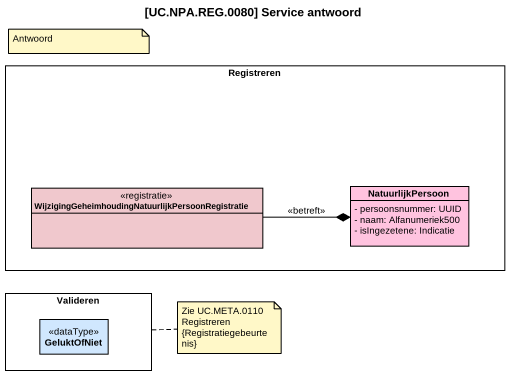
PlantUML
@startuml
title [UC.NPA.REG.0080] Service antwoord
hide circle
hide empty members
skinparam classAttributeIconSize 0
rectangle Registreren {
  class "WijzigingGeheimhoudingNatuurlijkPersoonRegistratie" as WijzigingGeheimhoudingNatuur <<registratie>> #F0C8CD
  class NatuurlijkPersoon #FFC3DF {
    - persoonsnummer: UUID
    - naam: Alfanumeriek500
    - isIngezetene: Indicatie
  }
}
rectangle Valideren {
  class GeluktOfNiet <<dataType>> #D0E7FE
}
WijzigingGeheimhoudingNatuur -right-* NatuurlijkPersoon : <<betreft>>
note as N1
  Antwoord
end note
note right of Valideren : Zie UC.META.0110 Registreren {Registratiegebeurtenis}
@enduml
